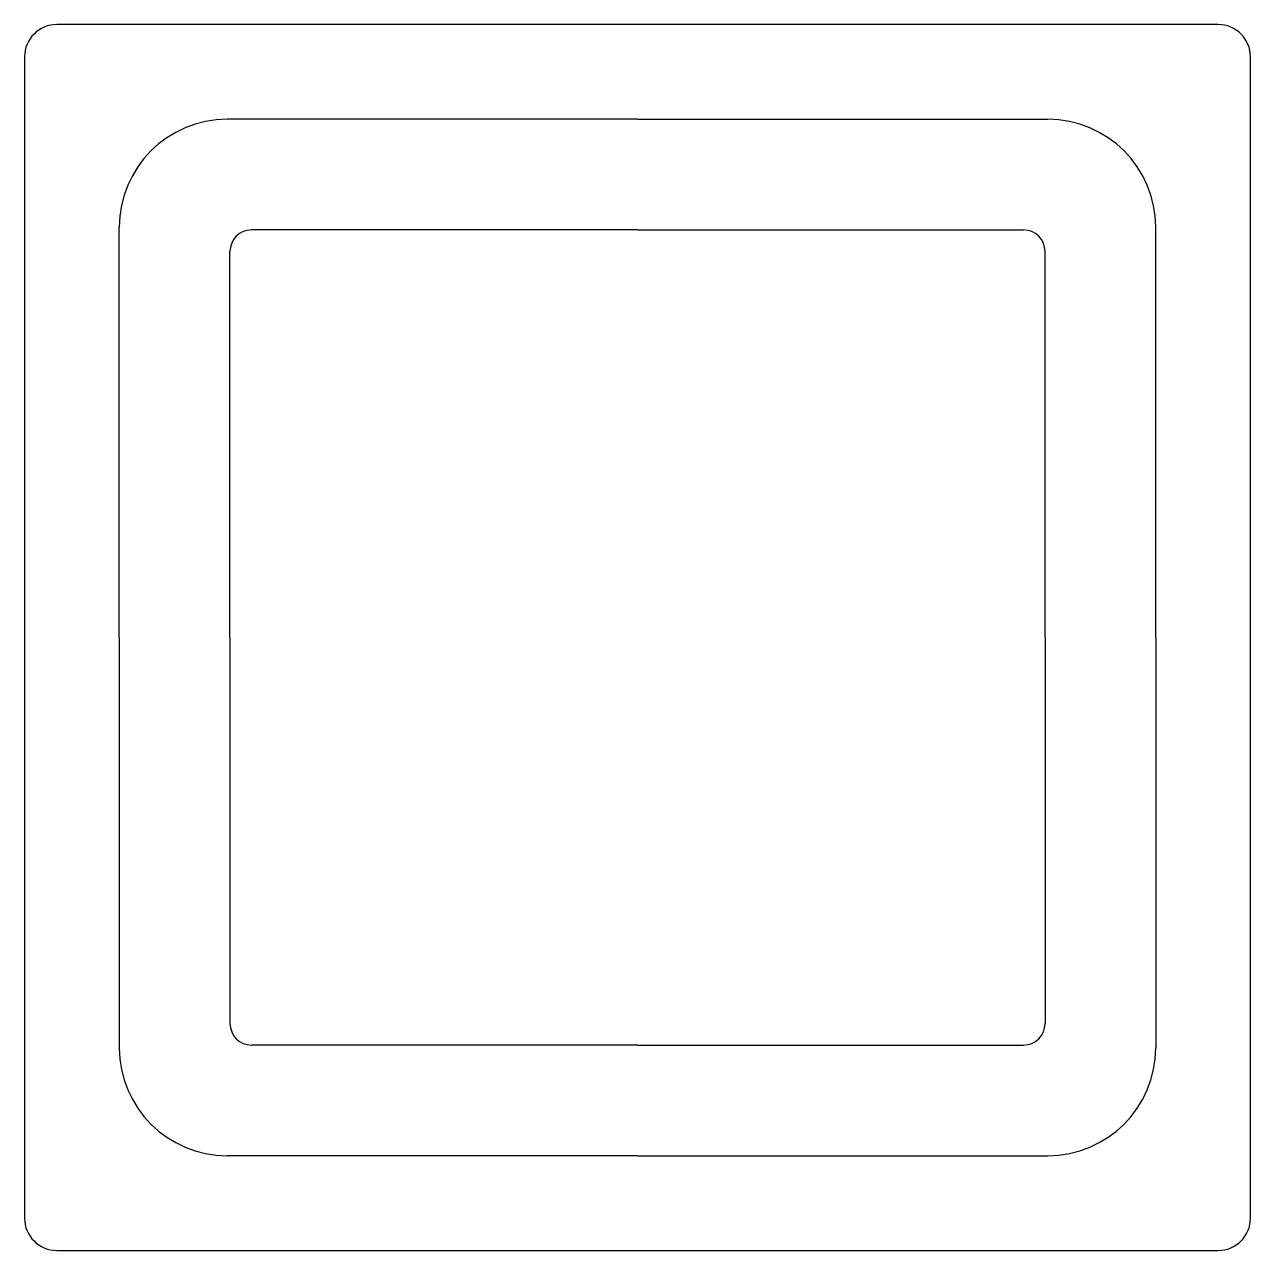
# Model space of a CAD drawing. Header units: inches. Extents: x 2.2 to 59, y 1.8 to 58.6.
import ezdxf

# ---------------------------------------------------------------- set-up
doc = ezdxf.new("R2010")
doc.units = ezdxf.units.IN
doc.header["$MEASUREMENT"] = 0

msp = doc.modelspace()

# ---------------------------------------------------------------- linework, layer by layer
for p, q in [((57.46, 58.582), (3.68, 58.582)), ((2.18, 57.082), (2.18, 3.302)), ((58.96, 3.302), (58.96, 57.082)), ((30.57, 54.192), (11.57, 54.192)), ((30.57, 54.192), (49.57, 54.192)), ((6.57, 30.192), (6.57, 49.192)), ((30.57, 49.067), (12.695, 49.067)), ((30.57, 49.067), (48.445, 49.067)), ((54.57, 30.192), (54.57, 49.192)), ((11.695, 30.192), (11.695, 48.067)), ((49.445, 30.192), (49.445, 48.067)), ((6.57, 30.192), (6.57, 11.192)), ((11.695, 30.192), (11.695, 12.317)), ((49.445, 30.192), (49.445, 12.317)), ((54.57, 30.192), (54.57, 11.192)), ((30.57, 11.317), (12.695, 11.317)), ((30.57, 11.317), (48.445, 11.317)), ((30.57, 6.192), (11.57, 6.192)), ((30.57, 6.192), (49.57, 6.192)), ((3.68, 1.802), (57.46, 1.802))]:
    msp.add_line(p, q)
for centre, radius, start, end in [((3.68, 57.082), 1.5, 90, 180), ((57.46, 57.082), 1.5, 0, 90), ((11.57, 49.192), 5, 90, 180), ((49.57, 49.192), 5, 0, 90), ((12.695, 48.067), 1, 90, 180), ((48.445, 48.067), 1, 0, 90), ((12.695, 12.317), 1, 180, 270), ((48.445, 12.317), 1, 270, 0), ((11.57, 11.192), 5, 180, 270), ((49.57, 11.192), 5, 270, 0), ((3.68, 3.302), 1.5, 180, 270), ((57.46, 3.302), 1.5, 270, 0)]:
    msp.add_arc(centre, radius, start, end)

doc.saveas('drawing.dxf')
